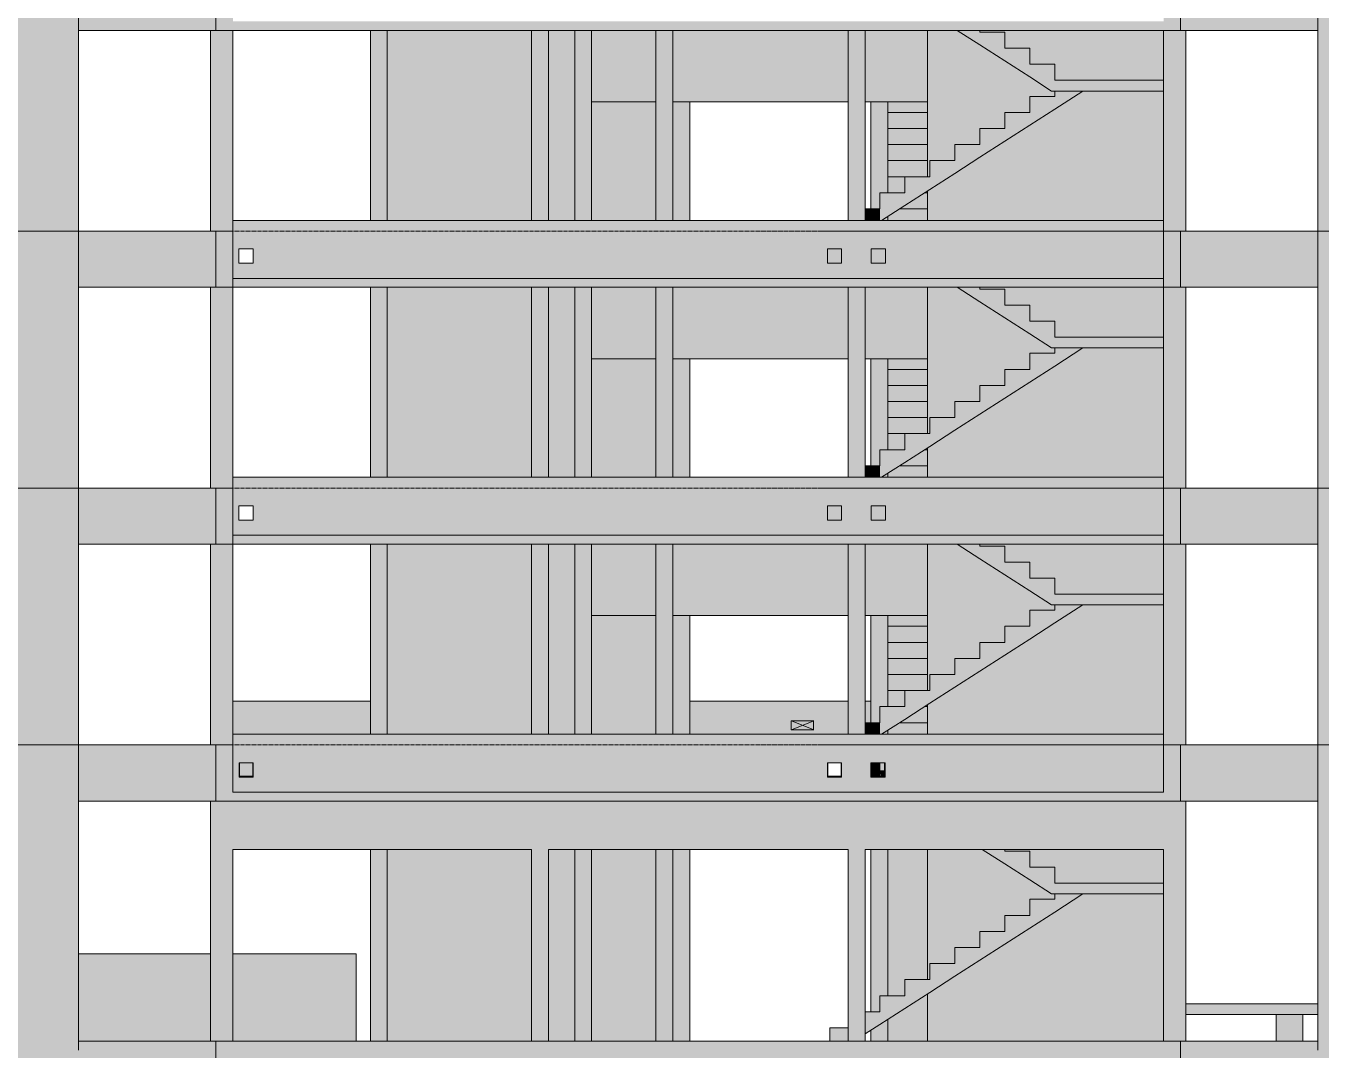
# Model space of a CAD drawing. Header units: centimetres. Extents: x -1897 to 22038, y -1268 to 84208.
# Drawn here: x 3772 to 5223, y 74913 to 76061 of the extents above; entities that cross this region are included whole.
import ezdxf

# ---------------------------------------------------------------- set-up
doc = ezdxf.new("R2010")
doc.units = ezdxf.units.CM
doc.linetypes.add('Centro', pattern=[3.175, 0.635, -0.47625, 1.5875, -0.47625])
for name, color, linetype, lineweight in [('A-FLOR', 7, 'Continuous', 18), ('A-FLOR-LEVL', 7, 'Continuous', 9), ('A-GENM', 7, 'Continuous', 18), ('S-BEAM', 7, 'Continuous', 18), ('S-COLS', 7, 'Continuous', 18), ('S-STRS', 7, 'Continuous', 9)]:
    doc.layers.add(name, color=color, linetype=linetype, lineweight=lineweight)

# ---------------------------------------------------------------- blocks, each defined once
blk = doc.blocks.new('PED_FURO_RETANGULAR_R04_2020 _INSTÂNCIA_ - FURO RET-3662893-CT103 - CORTE ESQ_ 6PV')
at = {"layer": 'A-GENM', "lineweight": 9}
for p, q in [((262.6, 75272), (237.6, 75282)), ((237.6, 75272), (262.6, 75282))]:
    blk.add_line(p, q, dxfattribs=at)

msp = doc.modelspace()

# ---------------------------------------------------------------- hatches: boundary and pattern name
at = {"layer": 'A-FLOR', "true_color": 0xc0c0c0}
for points in [[(4946.49, 76056), (5046.77, 76056), (5046.77, 76066), (4003.77, 76066), (4003.77, 76056), (4892.42, 76056)], [(4946.49, 75768), (5046.77, 75768), (5046.77, 75778), (4003.77, 75778), (4003.77, 75768), (4892.42, 75768)], [(4515.77, 75480), (5046.77, 75480), (5046.77, 75490.01), (4003.77, 75490.01), (4003.77, 75480), (4405.77, 75480)], [(4515.77, 75192), (5046.77, 75192), (5046.77, 75202), (4003.77, 75202), (4003.77, 75192), (4386.77, 75192)], [(4003.77, 74913), (5046.77, 74913), (5046.77, 74923), (4003.77, 74923)]]:
    msp.add_hatch(color=9, dxfattribs=at).paths.add_polyline_path(points, flags=0)
h = msp.add_hatch(color=9, dxfattribs=at)
h.paths.add_polyline_path([(5891.77, 74953), (5910.77, 74953), (5910.77, 74965), (5814.77, 74965), (5814.77, 74953), (5885.42, 74953)], flags=0)
h.paths.add_polyline_path([(5071.77, 74953), (5219.77, 74953), (5219.77, 74965), (5071.77, 74965)], flags=0)
h.paths.add_polyline_path([(5394.77, 74953), (5704.77, 74953), (5704.77, 74965), (5394.77, 74965)], flags=0)
at = {"layer": 'S-BEAM', "true_color": 0xc0c0c0}
for points in [[(3830.77, 76056), (3984.77, 76056), (3984.77, 76119), (3830.77, 76119), (3830.77, 76066)], [(4003.77, 76056), (4003.77, 76119), (3984.77, 76119), (3984.77, 76056)], [(5046.77, 76056), (5065.77, 76056), (5065.77, 76119), (5046.77, 76119), (5046.77, 76064.4)], [(5219.77, 76056), (5219.77, 76119), (5065.77, 76119), (5065.77, 76056), (5195.28, 76056)], [(3875.57, 75768), (3984.77, 75768), (3984.77, 75831), (3830.77, 75831), (3830.77, 75768)], [(4003.77, 75768), (4003.77, 75831), (3984.77, 75831), (3984.77, 75768)], [(5046.77, 75768), (5065.77, 75768), (5065.77, 75831), (5046.77, 75831), (5046.77, 75776.4)], [(5188.97, 75768), (5219.77, 75768), (5219.77, 75831), (5065.77, 75831), (5065.77, 75768), (5134.28, 75768)], [(3984.77, 75480), (3984.77, 75543.01), (3830.77, 75543.01), (3830.77, 75480)], [(3984.77, 75480), (4003.77, 75480), (4003.77, 75543.01), (3984.77, 75543.01), (3984.77, 75490.01)], [(5046.77, 75480), (5065.77, 75480), (5065.77, 75543.01), (5046.77, 75543.01), (5046.77, 75488.41)], [(5219.77, 75480), (5219.77, 75543.01), (5065.77, 75543.01), (5065.77, 75480), (5134.28, 75480)], [(4654.57, 75272.01), (4654.57, 75282.01), (4629.57, 75282.01), (4629.57, 75272.01)], [(3830.77, 75192), (3984.77, 75192), (3984.77, 75255), (3830.77, 75255), (3830.77, 75202)], [(4003.77, 75192), (4003.77, 75255), (3984.77, 75255), (3984.77, 75192), (3990.66, 75192)], [(5046.77, 75192), (5065.77, 75192), (5065.77, 75255), (5046.77, 75255), (5046.77, 75200.41)], [(5219.77, 75192), (5219.77, 75255), (5065.77, 75255), (5065.77, 75192), (5188.97, 75192)], [(3985.3, 74810), (4003.77, 74810), (4003.77, 74923), (3984.77, 74923), (3984.77, 74810)], [(5053.91, 74810), (5065.77, 74810), (5065.77, 74923), (5046.77, 74923), (5046.77, 74810)]]:
    msp.add_hatch(color=9, dxfattribs=at).paths.add_polyline_path(points, flags=0)
h = msp.add_hatch(color=9, dxfattribs=at)
h.paths.add_polyline_path([(4736.39, 75976), (4782.27, 75976), (4782.27, 76056), (4712.27, 76056), (4712.27, 75976)], flags=0)
h.paths.add_polyline_path([(4496.77, 75976), (4693.27, 75976), (4693.27, 76056), (4496.77, 76056), (4496.77, 76038.76)], flags=0)
h.paths.add_polyline_path([(4477.77, 75976), (4477.77, 76056), (4405.77, 76056), (4405.77, 75976), (4427.59, 75976)], flags=0)
h.paths.add_polyline_path([(4685.98, 76083), (4685.98, 76099), (4669.98, 76099), (4669.98, 76083)], flags=0)
h.paths.add_polyline_path([(4734.98, 76083), (4734.98, 76099), (4718.98, 76099), (4718.98, 76083)], flags=0)
h = msp.add_hatch(color=9, dxfattribs=at)
h.paths.add_polyline_path([(4386.77, 75778), (5046.77, 75778), (5046.77, 75843), (4003.77, 75843), (4003.77, 75778), (4383.14, 75778)], flags=0)
h.paths.add_polyline_path([(4010.48, 75795), (4010.48, 75811), (4026.48, 75811), (4026.48, 75795)], flags=0)
h.paths.add_polyline_path([(4734.98, 75795), (4718.98, 75795), (4718.98, 75811), (4734.98, 75811)], flags=0)
h.paths.add_polyline_path([(4669.98, 75795), (4669.98, 75811), (4685.98, 75811), (4685.98, 75795)], flags=0)
h = msp.add_hatch(color=9, dxfattribs=at)
h.paths.add_polyline_path([(4477.77, 75688), (4477.77, 75768), (4405.77, 75768), (4405.77, 75688), (4427.59, 75688)], flags=0)
h.paths.add_polyline_path([(4693.27, 75688), (4693.27, 75768), (4496.77, 75768), (4496.77, 75688), (4570.92, 75688)], flags=0)
h.paths.add_polyline_path([(4782.27, 75688), (4782.27, 75768), (4712.27, 75768), (4712.27, 75688), (4758.71, 75688)], flags=0)
h.paths.add_polyline_path([(4718.98, 75795), (4734.98, 75795), (4734.98, 75811), (4718.98, 75811), (4718.98, 75795.87)], flags=0)
h.paths.add_polyline_path([(4685.98, 75795), (4685.98, 75811), (4669.98, 75811), (4669.98, 75795)], flags=0)
h = msp.add_hatch(color=9, dxfattribs=at)
h.paths.add_polyline_path([(4004.88, 75490.01), (5046.77, 75490.01), (5046.77, 75555.01), (4003.77, 75555.01), (4003.77, 75490.01)], flags=0)
h.paths.add_polyline_path([(4734.98, 75507.01), (4718.98, 75507.01), (4718.98, 75523), (4734.98, 75523), (4734.98, 75508.26)], flags=0)
h.paths.add_polyline_path([(4685.98, 75507.01), (4669.98, 75507.01), (4669.98, 75523), (4685.98, 75523), (4685.98, 75508.26)], flags=0)
h.paths.add_polyline_path([(4010.48, 75507.01), (4010.48, 75523), (4026.48, 75523), (4026.48, 75507.01)], flags=0)
h = msp.add_hatch(color=9, dxfattribs=at)
h.paths.add_polyline_path([(4405.77, 75400.01), (4477.77, 75400.01), (4477.77, 75480), (4405.77, 75480)], flags=0)
h.paths.add_polyline_path([(4685.98, 75400.01), (4693.27, 75400.01), (4693.27, 75480), (4496.77, 75480), (4496.77, 75400.01), (4669.98, 75400.01)], flags=0)
h.paths.add_polyline_path([(4712.27, 75400.01), (4782.27, 75400.01), (4782.27, 75480), (4712.27, 75480)], flags=0)
h.paths.add_polyline_path([(4669.98, 75507.01), (4685.98, 75507.01), (4685.98, 75523), (4669.98, 75523), (4669.98, 75508.2)], flags=0)
h.paths.add_polyline_path([(4718.98, 75507.01), (4734.98, 75507.01), (4734.98, 75523), (4718.98, 75523), (4718.98, 75507.88)], flags=0)
h = msp.add_hatch(color=9, dxfattribs=at)
h.paths.add_polyline_path([(4010.98, 75220), (4025.98, 75220), (4025.98, 75235), (4010.98, 75235), (4010.98, 75233.04)], flags=0)
h.paths.add_polyline_path([(4010.57, 75267), (4157.77, 75267), (4157.77, 75304.01), (4003.77, 75304.01), (4003.77, 75267), (4007.56, 75267)], flags=0)
h = msp.add_hatch(color=9, dxfattribs=at)
h.paths.add_polyline_path([(4693.27, 75267), (4693.27, 75304.01), (4515.77, 75304.01), (4515.77, 75267), (4685.98, 75267)], flags=0)
h.paths.add_polyline_path([(4654.57, 75272.01), (4629.57, 75272.01), (4629.57, 75282.01), (4654.57, 75282.01), (4654.57, 75279.55)], flags=0)
h.paths.add_polyline_path([(4718.77, 75280.01), (4718.65, 75304.01), (4712.27, 75304.01), (4712.27, 75280.01), (4718.65, 75280.01)], flags=0)
h = msp.add_hatch(color=9, dxfattribs=at)
h.paths.add_polyline_path([(4005.35, 75202), (5046.77, 75202), (5046.77, 75267), (4003.77, 75267), (4003.77, 75202)], flags=0)
h.paths.add_polyline_path([(4010.57, 75219), (4010.57, 75235), (4026.57, 75235), (4026.57, 75219), (4010.89, 75219)], flags=0)
h.paths.add_polyline_path([(4669.98, 75219), (4669.98, 75235), (4685.98, 75235), (4685.98, 75219), (4670.76, 75219)], flags=0)
h.paths.add_polyline_path([(4734.65, 75219), (4718.65, 75219), (4718.65, 75235), (4734.65, 75235), (4734.65, 75220)], flags=0)
h = msp.add_hatch(color=9, dxfattribs=at)
h.paths.add_polyline_path([(4338.27, 75138), (4338.27, 75192), (4003.77, 75192), (4003.77, 75138), (4267.77, 75138)], flags=0)
h.paths.add_polyline_path([(4010.57, 75219), (4026.57, 75219), (4026.57, 75235), (4025.98, 75235), (4025.98, 75220), (4010.98, 75220), (4010.57, 75220)], flags=0)
h = msp.add_hatch(color=9, dxfattribs=at)
h.paths.add_polyline_path([(4570.92, 75138), (4693.27, 75138), (4693.27, 75192), (4357.27, 75192), (4357.27, 75138), (4515.77, 75138)], flags=0)
h.paths.add_polyline_path([(4670.76, 75219), (4685.98, 75219), (4685.48, 75220), (4670.48, 75220), (4669.98, 75219)], flags=0)
h = msp.add_hatch(color=9, dxfattribs=at)
h.paths.add_polyline_path([(5023.82, 75138), (5046.77, 75138), (5046.77, 75192), (4712.27, 75192), (4712.27, 75138), (4946.49, 75138)], flags=0)
h.paths.add_polyline_path([(4719.07, 75219), (4734.65, 75219), (4734.15, 75220), (4719.15, 75220), (4718.65, 75219)], flags=0)
h = msp.add_hatch(color=9, dxfattribs=at)
h.paths.add_polyline_path([(3631.99, 74923), (3670.77, 74923), (3670.77, 75021), (3518.27, 75021), (3518.27, 74923), (3600.14, 74923)], flags=0)
h.paths.add_polyline_path([(3126.47, 74923), (3235.77, 74923), (3235.77, 75021), (3122.77, 75021), (3122.77, 74923)], flags=0)
h.paths.add_polyline_path([(4018.77, 74923), (4141.77, 74923), (4141.77, 75021), (4003.77, 75021), (4003.77, 74923), (4007.56, 74923)], flags=0)
h.paths.add_polyline_path([(3830.77, 74923), (3978.77, 74923), (3978.77, 75021), (3830.77, 75021), (3830.77, 74941.95)], flags=0)
h = msp.add_hatch(color=9, dxfattribs=at)
h.paths.add_polyline_path([(3984.77, 74810), (3984.77, 74923), (3830.77, 74923), (3830.77, 74810), (3879.72, 74810)], flags=0)
h.paths.add_polyline_path([(4570.92, 74810), (5046.77, 74810), (5046.77, 74913), (4003.77, 74913), (4003.77, 74810), (4383.14, 74810)], flags=0)
h.paths.add_polyline_path([(5219.77, 74810), (5219.77, 74923), (5065.77, 74923), (5065.77, 74810), (5134.28, 74810)], flags=0)
h.paths.add_polyline_path([(4034.77, 74877), (4018.77, 74877), (4019.27, 74893), (4034.77, 74893), (4034.77, 74878)], flags=0)
h.paths.add_polyline_path([(4670.27, 74877), (4670.27, 74893), (4686.27, 74893), (4686.27, 74877)], flags=0)
h.paths.add_polyline_path([(4735.27, 74877), (4719.27, 74877), (4719.27, 74893), (4735.27, 74893), (4735.27, 74878)], flags=0)
at = {"layer": 'S-COLS', "true_color": 0xc0c0c0}
for points in [[(3830.77, 75831), (3830.77, 76119), (3710.77, 76119), (3710.77, 75831)], [(5329.77, 75831), (5329.77, 76119), (5219.77, 76119), (5219.77, 75831)], [(3978.77, 75831), (4003.77, 75831), (4003.77, 76056), (3978.77, 76056), (3978.77, 75843)], [(4176.77, 75843), (4176.77, 76056), (4157.77, 76056), (4157.77, 75843), (4158.73, 75843)], [(4338.27, 75843), (4357.27, 75843), (4357.27, 76056), (4338.27, 76056), (4338.27, 75885.8)], [(4404.8, 75843), (4405.77, 75843), (4405.77, 76056), (4386.77, 76056), (4386.77, 75843)], [(4477.77, 75843), (4496.77, 75843), (4496.77, 76056), (4477.77, 76056), (4477.77, 75885.8)], [(4693.27, 75843), (4712.27, 75843), (4712.27, 76056), (4693.27, 76056), (4693.27, 75885.8)], [(5046.77, 75831), (5071.77, 75831), (5071.77, 76056), (5046.77, 76056), (5046.77, 75843)], [(4737.77, 75964), (4782.27, 75964), (4782.27, 75976), (4737.77, 75976)], [(3710.77, 75543.01), (3830.77, 75543.01), (3830.77, 75831), (3710.77, 75831), (3710.77, 75697.03)], [(5219.77, 75543.01), (5329.77, 75543.01), (5329.77, 75831), (5219.77, 75831)], [(3984.77, 75543.01), (4003.77, 75543.01), (4003.77, 75768), (3978.77, 75768), (3978.77, 75543.01)], [(4175.75, 75555.01), (4176.77, 75555.01), (4176.77, 75768), (4157.77, 75768), (4157.77, 75555.01)], [(4338.27, 75555.01), (4357.27, 75555.01), (4357.27, 75768), (4338.27, 75768), (4338.27, 75606.97)], [(4404.75, 75555.01), (4405.77, 75555.01), (4405.77, 75768), (4386.77, 75768), (4386.77, 75555.01)], [(4477.77, 75555.01), (4496.77, 75555.01), (4496.77, 75768), (4477.77, 75768), (4477.77, 75688)], [(4693.27, 75555.01), (4712.27, 75555.01), (4712.27, 75768), (4693.27, 75768), (4693.27, 75602.64)], [(5046.77, 75543.01), (5071.77, 75543.01), (5071.77, 75768), (5046.77, 75768), (5046.77, 75555.01)], [(4737.77, 75676), (4782.27, 75676), (4782.27, 75688), (4737.77, 75688)], [(3819.78, 75255), (3830.77, 75255), (3830.77, 75543.01), (3710.77, 75543.01), (3710.77, 75255)], [(5329.77, 75255), (5329.77, 75543.01), (5219.77, 75543.01), (5219.77, 75255)], [(3978.77, 75255), (4003.77, 75255), (4003.77, 75480), (3978.77, 75480), (3978.77, 75267)], [(4157.77, 75267), (4176.77, 75267), (4176.77, 75480), (4157.77, 75480), (4157.77, 75278.67)], [(4338.27, 75267), (4357.27, 75267), (4357.27, 75480), (4338.27, 75480), (4338.27, 75318.97)], [(4404.8, 75267), (4405.77, 75267), (4405.77, 75480), (4386.77, 75480), (4386.77, 75267)], [(4495.8, 75267), (4496.77, 75267), (4496.77, 75480), (4477.77, 75480), (4477.77, 75267)], [(4711.25, 75267), (4712.27, 75267), (4712.27, 75480), (4693.27, 75480), (4693.27, 75267)], [(5065.77, 75255), (5071.77, 75255), (5071.77, 75480), (5046.77, 75480), (5046.77, 75255)], [(4737.77, 75388.01), (4782.27, 75388.01), (4782.27, 75400.01), (4737.77, 75400.01)], [(3811.77, 74913), (3830.77, 74913), (3830.77, 75255), (3710.77, 75255), (3710.77, 74913)], [(5329.77, 74913), (5329.77, 75255), (5219.77, 75255), (5219.77, 74913), (5322.07, 74913)], [(3984.77, 74923), (4003.77, 74923), (4003.77, 75192), (3978.77, 75192), (3978.77, 74923), (3979.88, 74923)], [(4338.27, 74923), (4357.27, 74923), (4357.27, 75192), (4338.27, 75192), (4338.27, 74941.95)], [(4711.42, 74923), (4712.27, 74923), (4712.27, 75192), (4693.27, 75192), (4693.27, 74923)], [(5071.77, 74923), (5071.77, 75192), (5046.77, 75192), (5046.77, 74923), (5070.65, 74923)], [(4157.77, 74923), (4176.77, 74923), (4176.77, 75138), (4157.77, 75138), (4157.77, 74941.95)], [(4404.97, 74923), (4405.77, 74923), (4405.77, 75138), (4386.77, 75138), (4386.77, 74923)], [(4496.52, 74923), (4496.77, 74923), (4496.77, 75138), (4477.77, 75138), (4477.77, 74923)], [(5202.77, 74923), (5202.77, 74953), (5172.77, 74953), (5172.77, 74923), (5185.46, 74923)], [(3830.77, 74553), (3830.77, 74913), (3710.77, 74913), (3710.77, 74553), (3819.78, 74553)], [(5219.77, 74553), (5329.77, 74553), (5329.77, 74913), (5219.77, 74913), (5219.77, 74564.4)]]:
    msp.add_hatch(color=9, dxfattribs=at).paths.add_polyline_path(points, flags=0)
h = msp.add_hatch(color=9, dxfattribs=at)
h.paths.add_polyline_path([(4176.77, 75843), (4338.27, 75843), (4338.27, 76056), (4176.77, 76056), (4176.77, 75885.8)], flags=0)
h.paths.add_polyline_path([(4357.27, 75843), (4386.77, 75843), (4386.77, 76056), (4357.27, 76056), (4357.27, 75885.8)], flags=0)
h = msp.add_hatch(color=9, dxfattribs=at)
h.paths.add_polyline_path([(4782.27, 75843), (5046.77, 75843), (5046.77, 75988), (4956.29, 75988), (4782.27, 75876.13), (4782.27, 75859.73)], flags=0)
h.paths.add_polyline_path([(4782.27, 75892), (4784.77, 75892), (4784.77, 75910), (4812.77, 75910), (4812.77, 75928), (4840.77, 75928), (4840.77, 75946), (4868.77, 75946), (4868.77, 75964), (4896.77, 75964), (4896.77, 75982), (4924.77, 75982), (4924.77, 75988), (4921.24, 75988), (4815.46, 76056), (4782.27, 76056), (4782.27, 75895.73)], flags=0)
h.paths.add_polyline_path([(5023.11, 76000), (5046.77, 76000), (5046.77, 76056), (4840.77, 76056), (4840.77, 76054), (4868.77, 76054), (4868.77, 76036), (4896.77, 76036), (4896.77, 76018), (4924.77, 76018), (4924.77, 76000), (5019.31, 76000)], flags=0)
h = msp.add_hatch(color=9, dxfattribs=at)
h.paths.add_polyline_path([(4477.77, 75843), (4477.77, 75976), (4405.77, 75976), (4405.77, 75843)], flags=0)
h.paths.add_polyline_path([(4515.77, 75843), (4515.77, 75976), (4496.77, 75976), (4496.77, 75843)], flags=0)
h = msp.add_hatch(color=9, dxfattribs=at)
h.paths.add_polyline_path([(4730.74, 75843), (4737.76, 75843), (4737.76, 75847.52), (4734.98, 75845.73)], flags=0)
h.paths.add_polyline_path([(4728.77, 75856), (4728.77, 75874), (4737.76, 75874), (4737.76, 75976), (4718.77, 75976), (4718.98, 75856)], flags=0)
h = msp.add_hatch(color=9, dxfattribs=at)
h.paths.add_polyline_path([(4176.77, 75555.01), (4338.27, 75555.01), (4338.27, 75768), (4176.77, 75768), (4176.77, 75697.03)], flags=0)
h.paths.add_polyline_path([(4383.14, 75555.01), (4386.77, 75555.01), (4386.77, 75768), (4357.27, 75768), (4357.27, 75555.01)], flags=0)
h = msp.add_hatch(color=9, dxfattribs=at)
h.paths.add_polyline_path([(4782.27, 75555.01), (5046.77, 75555.01), (5046.77, 75700), (4956.29, 75700), (4782.27, 75588.13), (4782.27, 75571.74)], flags=0)
h.paths.add_polyline_path([(4784.77, 75604), (4784.77, 75622), (4812.77, 75622), (4812.77, 75640), (4840.77, 75640), (4840.77, 75658), (4868.77, 75658), (4868.77, 75676), (4896.77, 75676), (4896.77, 75694), (4924.77, 75694), (4924.77, 75700), (4921.24, 75700), (4815.47, 75768), (4782.27, 75768), (4782.27, 75604)], flags=0)
h.paths.add_polyline_path([(4924.77, 75712), (5046.77, 75712), (5046.77, 75768), (4840.77, 75768), (4840.77, 75766), (4868.77, 75766), (4868.77, 75748), (4896.77, 75748), (4896.77, 75730), (4924.77, 75730), (4924.77, 75715.74)], flags=0)
h = msp.add_hatch(color=9, dxfattribs=at)
h.paths.add_polyline_path([(4405.77, 75555.01), (4477.77, 75555.01), (4477.77, 75688), (4405.77, 75688), (4405.77, 75665.64)], flags=0)
h.paths.add_polyline_path([(4496.77, 75555.01), (4515.77, 75555.01), (4515.77, 75688), (4496.77, 75688)], flags=0)
h = msp.add_hatch(color=9, dxfattribs=at)
h.paths.add_polyline_path([(4737.76, 75555.01), (4737.76, 75559.52), (4730.74, 75555.01), (4736.75, 75555.01)], flags=0)
h.paths.add_polyline_path([(4718.77, 75568), (4728.77, 75568), (4728.77, 75586), (4737.76, 75586), (4737.76, 75688), (4718.77, 75688), (4718.77, 75602.64)], flags=0)
h = msp.add_hatch(color=9, dxfattribs=at)
h.paths.add_polyline_path([(4176.77, 75267), (4338.27, 75267), (4338.27, 75480), (4176.77, 75480), (4176.77, 75319.49)], flags=0)
h.paths.add_polyline_path([(4383.14, 75267), (4386.77, 75267), (4386.77, 75480), (4357.27, 75480), (4357.27, 75267)], flags=0)
h = msp.add_hatch(color=9, dxfattribs=at)
h.paths.add_polyline_path([(4782.27, 75267), (5046.77, 75267), (5046.77, 75412), (4956.29, 75412), (4782.27, 75300.13), (4782.27, 75283.74)], flags=0)
h.paths.add_polyline_path([(4782.27, 75316), (4784.77, 75316), (4784.77, 75334), (4812.77, 75334), (4812.77, 75352), (4840.77, 75352), (4840.77, 75370.01), (4868.77, 75370.01), (4868.77, 75388.01), (4896.77, 75388.01), (4896.77, 75406), (4924.77, 75406), (4924.77, 75412), (4921.24, 75412), (4815.46, 75480), (4782.27, 75480), (4782.27, 75319.49)], flags=0)
h.paths.add_polyline_path([(5019.31, 75424), (5046.77, 75424), (5046.77, 75480), (4840.77, 75480), (4840.77, 75478), (4868.77, 75478), (4868.77, 75460.01), (4896.77, 75460.01), (4896.77, 75442), (4924.77, 75442), (4924.77, 75424), (4974.3, 75424)], flags=0)
h = msp.add_hatch(color=9, dxfattribs=at)
h.paths.add_polyline_path([(4477.77, 75267), (4477.77, 75400.01), (4405.77, 75400.01), (4405.77, 75267)], flags=0)
h.paths.add_polyline_path([(4496.77, 75267), (4515.77, 75267), (4515.77, 75400.01), (4496.77, 75400.01), (4496.77, 75319.49)], flags=0)
h = msp.add_hatch(color=9, dxfattribs=at)
h.paths.add_polyline_path([(4736.75, 75267), (4737.76, 75267), (4737.76, 75271.52), (4730.74, 75267), (4734.65, 75267)], flags=0)
h.paths.add_polyline_path([(4728.77, 75280.01), (4728.77, 75298.01), (4737.76, 75298.01), (4737.77, 75400.01), (4718.77, 75400.01), (4718.78, 75280.01)], flags=0)
h = msp.add_hatch(color=9, dxfattribs=at)
h.paths.add_polyline_path([(4718.77, 74923), (4737.77, 74923), (4737.77, 74947.52), (4718.77, 74935.31), (4718.77, 74923.73)], flags=0)
h.paths.add_polyline_path([(4728.77, 74956), (4728.77, 74974), (4737.77, 74974), (4737.77, 75138), (4718.77, 75138), (4718.77, 74956)], flags=0)
h.paths.add_polyline_path([(4734.15, 75226), (4734.15, 75235), (4728.77, 75235), (4728.77, 75226)], flags=0)
h = msp.add_hatch(color=9, dxfattribs=at)
h.paths.add_polyline_path([(4176.77, 74923), (4338.27, 74923), (4338.27, 75138), (4176.77, 75138), (4176.77, 74941.95)], flags=0)
h.paths.add_polyline_path([(4357.27, 74923), (4386.77, 74923), (4386.77, 75138), (4357.27, 75138), (4357.27, 74941.95)], flags=0)
h = msp.add_hatch(color=9, dxfattribs=at)
h.paths.add_polyline_path([(4405.77, 74923), (4477.77, 74923), (4477.77, 75138), (4405.77, 75138), (4405.77, 74941.95)], flags=0)
h.paths.add_polyline_path([(4515.77, 74923), (4515.77, 75138), (4496.77, 75138), (4496.77, 74923), (4504.91, 74923)], flags=0)
h = msp.add_hatch(color=9, dxfattribs=at)
h.paths.add_polyline_path([(4737.77, 74923), (4782.27, 74923), (4782.27, 74976.13), (4737.77, 74947.52), (4737.77, 74941.73)], flags=0)
h.paths.add_polyline_path([(4737.77, 74974), (4756.77, 74974), (4756.77, 74992), (4782.27, 74992), (4782.27, 75138), (4737.77, 75138), (4737.77, 74977.74)], flags=0)
h = msp.add_hatch(color=9, dxfattribs=at)
h.paths.add_polyline_path([(4946.49, 74923), (5046.77, 74923), (5046.77, 75088), (4956.29, 75088), (4782.27, 74976.13), (4782.27, 74923)], flags=0)
h.paths.add_polyline_path([(4782.27, 74992), (4784.77, 74992), (4784.77, 75010), (4812.77, 75010), (4812.77, 75028), (4840.77, 75028), (4840.77, 75046), (4868.77, 75046), (4868.77, 75064), (4896.77, 75064), (4896.92, 75082), (4924.77, 75082), (4924.77, 75088), (4921.24, 75088), (4843.46, 75138), (4782.27, 75138), (4782.27, 74995.74)], flags=0)
h.paths.add_polyline_path([(4924.77, 75100), (5046.77, 75100), (5046.77, 75138), (4868.77, 75138), (4868.77, 75136), (4896.77, 75136), (4896.77, 75118), (4924.77, 75118), (4924.77, 75103.74)], flags=0)
at = {"layer": 'S-STRS', "true_color": 0xc0c0c0}
for points in [[(4840.77, 76039.73), (4840.77, 76056), (4815.46, 76056), (4818.58, 76054)], [(4868.77, 76021.73), (4868.77, 76054), (4840.77, 76054), (4840.77, 76039.73)], [(4896.77, 76003.73), (4896.77, 76036), (4868.77, 76036), (4868.77, 76021.73), (4874.58, 76018)], [(4921.24, 75988), (4924.77, 75988), (4924.77, 76018), (4896.77, 76018), (4896.77, 76003.73), (4902.58, 76000)], [(5046.77, 75988), (5046.77, 76000), (4924.77, 76000), (4924.77, 75988), (5018.8, 75988)], [(4896.77, 75949.73), (4924.77, 75967.73), (4924.77, 75982), (4896.77, 75982), (4896.77, 75964)], [(4924.77, 75967.73), (4956.29, 75988), (4924.77, 75988), (4924.77, 75980.18)], [(4782.27, 75946), (4782.27, 75964), (4737.77, 75964), (4737.77, 75946), (4758.71, 75946)], [(4868.77, 75931.73), (4896.77, 75949.73), (4896.77, 75964), (4868.77, 75964), (4868.77, 75946)], [(4758.71, 75928), (4782.27, 75928), (4782.27, 75946), (4737.77, 75946), (4737.77, 75928)], [(4840.77, 75913.73), (4868.77, 75931.73), (4868.77, 75946), (4840.77, 75946), (4840.77, 75928)], [(4758.71, 75910), (4782.27, 75910), (4782.27, 75928), (4737.77, 75928), (4737.77, 75910)], [(4812.77, 75895.73), (4840.77, 75913.73), (4840.77, 75928), (4812.77, 75928), (4812.77, 75910)], [(4737.77, 75892), (4782.27, 75892), (4782.27, 75910), (4737.77, 75910)], [(4784.77, 75877.73), (4812.77, 75895.73), (4812.77, 75910), (4784.77, 75910), (4784.77, 75885.8)], [(4756.77, 75859.73), (4784.77, 75877.73), (4784.77, 75892), (4756.77, 75892), (4756.77, 75874)], [(4730.74, 75843), (4756.77, 75859.73), (4756.77, 75874), (4728.77, 75874), (4728.77, 75843)], [(4782.27, 75856), (4782.27, 75874), (4778.96, 75874), (4750.96, 75856), (4758.71, 75856)], [(4726.28, 75843), (4728.77, 75843), (4728.77, 75856), (4712.27, 75856), (4712.27, 75843), (4718.98, 75843)], [(4737.77, 75843), (4782.27, 75843), (4782.27, 75856), (4750.96, 75856), (4737.76, 75847.52), (4737.76, 75843)], [(4840.77, 75751.74), (4840.77, 75768), (4815.47, 75768), (4818.57, 75766)], [(4868.77, 75733.74), (4868.77, 75766), (4840.77, 75766), (4840.77, 75751.74)], [(4896.77, 75715.74), (4896.77, 75748), (4868.77, 75748), (4868.77, 75733.74), (4874, 75730.37)], [(4921.24, 75700), (4924.77, 75700), (4924.77, 75730), (4896.77, 75730), (4896.77, 75715.74), (4902.57, 75712)], [(5046.77, 75700), (5046.77, 75712), (4924.77, 75712), (4924.77, 75700), (5018.8, 75700)], [(4924.77, 75679.74), (4956.29, 75700), (4924.77, 75700), (4924.77, 75694)], [(4896.77, 75661.74), (4924.77, 75679.74), (4924.77, 75694), (4896.77, 75694), (4896.77, 75676)], [(4782.27, 75658), (4782.27, 75676), (4737.77, 75676), (4737.77, 75658), (4758.71, 75658)], [(4868.77, 75643.74), (4896.77, 75661.74), (4896.77, 75676), (4868.77, 75676), (4868.77, 75658)], [(4758.71, 75640), (4782.27, 75640), (4782.27, 75658), (4737.77, 75658), (4737.77, 75640)], [(4840.77, 75625.74), (4868.77, 75643.74), (4868.77, 75658), (4840.77, 75658), (4840.77, 75640)], [(4758.71, 75622), (4782.27, 75622), (4782.27, 75640), (4737.77, 75640), (4737.77, 75622)], [(4812.77, 75607.74), (4840.77, 75625.74), (4840.77, 75640), (4812.77, 75640), (4812.77, 75622)], [(4737.77, 75604), (4782.27, 75604), (4782.27, 75622), (4737.77, 75622)], [(4784.77, 75589.74), (4812.77, 75607.74), (4812.77, 75622), (4784.77, 75622), (4784.77, 75602.64)], [(4756.77, 75571.74), (4784.77, 75589.74), (4784.77, 75604), (4756.77, 75604), (4756.77, 75586)], [(4728.77, 75555.01), (4730.74, 75555.01), (4756.77, 75571.74), (4756.77, 75586), (4728.77, 75586), (4728.77, 75568)], [(4758.71, 75568), (4782.27, 75568), (4782.27, 75586), (4778.96, 75586), (4750.96, 75568), (4756.77, 75568)], [(4726.28, 75555.01), (4728.77, 75555.01), (4728.77, 75568), (4712.27, 75568), (4712.27, 75555.01), (4718.98, 75555.01)], [(4756.77, 75555.01), (4782.27, 75555.01), (4782.27, 75568), (4750.96, 75568), (4737.76, 75559.52), (4737.77, 75555.01), (4751.09, 75555.01)], [(4840.77, 75463.74), (4840.77, 75480), (4815.46, 75480), (4818.58, 75478)], [(4868.77, 75445.74), (4868.77, 75478), (4840.77, 75478), (4840.77, 75463.74), (4846.58, 75460.01)], [(4896.77, 75427.74), (4896.77, 75460.01), (4868.77, 75460.01), (4868.77, 75445.74)], [(4924.77, 75412), (4924.77, 75442), (4896.77, 75442), (4896.77, 75427.74), (4921.24, 75412)], [(5018.8, 75412), (5046.77, 75412), (5046.77, 75424), (4924.77, 75424), (4924.77, 75412), (5013.43, 75412)], [(4924.77, 75391.74), (4956.29, 75412), (4924.77, 75412), (4924.77, 75406)], [(4896.77, 75373.74), (4924.77, 75391.74), (4924.77, 75406), (4896.77, 75406), (4896.77, 75382.6)], [(4782.27, 75370.01), (4782.27, 75388.01), (4737.77, 75388), (4737.77, 75370.01), (4758.71, 75370.01)], [(4868.77, 75355.74), (4896.77, 75373.74), (4896.77, 75388.01), (4868.77, 75388.01), (4868.77, 75370.01)], [(4758.71, 75352), (4782.27, 75352), (4782.27, 75370.01), (4737.77, 75370.01), (4737.77, 75352)], [(4840.77, 75337.74), (4868.77, 75355.74), (4868.77, 75370.01), (4840.77, 75370.01), (4840.77, 75352)], [(4737.77, 75334), (4782.27, 75334), (4782.27, 75352), (4737.77, 75352)], [(4812.77, 75319.74), (4840.77, 75337.74), (4840.77, 75352), (4812.77, 75352), (4812.77, 75334)], [(4781.41, 75316), (4782.27, 75316), (4782.27, 75334), (4737.77, 75334), (4737.77, 75316), (4758.71, 75316)], [(4784.77, 75301.74), (4812.77, 75319.74), (4812.77, 75334), (4784.77, 75334), (4784.77, 75316)], [(4756.77, 75283.74), (4784.77, 75301.74), (4784.77, 75316), (4756.77, 75316), (4756.77, 75298.01)], [(4728.77, 75267), (4730.74, 75267), (4756.77, 75283.74), (4756.77, 75298.01), (4728.77, 75298.01), (4728.77, 75271.32)], [(4782.27, 75280.01), (4782.27, 75298.01), (4778.96, 75298.01), (4750.96, 75280.01), (4758.71, 75280.01)], [(4726.28, 75267), (4728.77, 75267), (4728.77, 75280.01), (4712.27, 75280.01), (4712.27, 75267), (4718.77, 75267)], [(4746.35, 75267), (4782.27, 75267), (4782.27, 75280.01), (4750.96, 75280.01), (4737.76, 75271.52), (4737.77, 75267)], [(4728.77, 75220), (4728.77, 75235), (4719.15, 75235), (4719.15, 75220)], [(4734.15, 75220), (4734.15, 75226), (4728.77, 75226), (4729.32, 75220)], [(4868.77, 75121.74), (4868.77, 75138), (4843.46, 75138), (4854.8, 75130.72)], [(4896.77, 75103.74), (4896.77, 75136), (4868.77, 75136), (4868.77, 75121.74), (4874.58, 75118)], [(4924.77, 75088), (4924.77, 75118), (4896.77, 75118), (4896.77, 75103.74), (4921.24, 75088)], [(5046.77, 75088), (5046.77, 75100), (4924.77, 75100), (4924.77, 75088)], [(4896.77, 75049.74), (4924.77, 75067.74), (4924.77, 75082), (4896.77, 75082), (4896.77, 75064)], [(4924.77, 75067.74), (4956.29, 75088), (4924.77, 75088), (4924.77, 75082)], [(4868.77, 75031.74), (4896.77, 75049.74), (4896.77, 75064), (4868.77, 75064), (4868.77, 75046)], [(4840.77, 75013.74), (4868.77, 75031.74), (4868.77, 75046), (4840.77, 75046), (4840.77, 75028)], [(4812.77, 74995.74), (4840.77, 75013.74), (4840.77, 75028), (4812.77, 75028), (4812.77, 75010)], [(4784.77, 74977.74), (4812.77, 74995.74), (4812.77, 75010), (4784.77, 75010), (4784.77, 74992)], [(4756.77, 74959.74), (4784.77, 74977.74), (4784.77, 74992), (4756.77, 74992), (4756.77, 74974)], [(4728.77, 74941.73), (4756.77, 74959.74), (4756.77, 74974), (4728.77, 74974), (4728.77, 74941.95)], [(4712.27, 74931.13), (4728.77, 74941.95), (4728.77, 74956), (4712.27, 74956), (4712.27, 74938)], [(4693.27, 74923), (4693.27, 74938), (4672.77, 74938), (4672.77, 74923), (4686.27, 74923)]]:
    msp.add_hatch(color=9, dxfattribs=at).paths.add_polyline_path(points, flags=0)
h = msp.add_hatch(color=9, dxfattribs=at)
h.paths.add_polyline_path([(4778.96, 75874), (4782.27, 75874), (4782.27, 75876.13)], flags=0)
h.paths.add_polyline_path([(4737.77, 75874), (4756.77, 75874), (4756.77, 75892), (4737.76, 75892), (4737.76, 75874)], flags=0)
h = msp.add_hatch(color=9, dxfattribs=at)
h.paths.add_polyline_path([(4782.27, 75586), (4782.27, 75588.13), (4778.96, 75586)], flags=0)
h.paths.add_polyline_path([(4737.77, 75586), (4756.77, 75586), (4756.77, 75604), (4737.76, 75604), (4737.76, 75586)], flags=0)
h = msp.add_hatch(color=9, dxfattribs=at)
h.paths.add_polyline_path([(4782.27, 75298.01), (4782.27, 75300.13), (4778.96, 75298.01)], flags=0)
h.paths.add_polyline_path([(4737.76, 75298.01), (4756.77, 75298.01), (4756.77, 75316), (4737.76, 75316), (4737.76, 75304.01)], flags=0)

# ---------------------------------------------------------------- linework, layer by layer
at = {"layer": 'A-FLOR', "lineweight": 9}
for p, q in [((5046.77, 76056), (4003.77, 76056)), ((4003.77, 75778), (5046.77, 75778)), ((5046.77, 75768), (4003.77, 75768)), ((4003.77, 75490.01), (5046.77, 75490.01)), ((5046.77, 75480), (4003.77, 75480)), ((4003.77, 75202), (5046.77, 75202)), ((5046.77, 75192), (4003.77, 75192)), ((5071.77, 74965), (5219.77, 74965)), ((5219.77, 74953), (5071.77, 74953)), ((4003.77, 74923), (5046.77, 74923))]:
    msp.add_line(p, q, dxfattribs=at)
at = {"layer": 'A-FLOR-LEVL', "linetype": 'Centro'}
for p, q in [((2868.02, 75831), (6666.61, 75831)), ((2868.02, 75543.01), (6666.61, 75543.01)), ((2868.02, 75255), (6666.61, 75255))]:
    msp.add_line(p, q, dxfattribs=at)
at = {"layer": 'S-BEAM', "lineweight": 9}
for p, q in [((3984.77, 76119), (3984.77, 76056)), ((5065.77, 76056), (5065.77, 76119)), ((3830.77, 76056), (3984.77, 76056)), ((3984.77, 76056), (4003.77, 76056)), ((5046.77, 76056), (5065.77, 76056)), ((5065.77, 76056), (5219.77, 76056)), ((4405.77, 75976), (4477.77, 75976)), ((4496.77, 75976), (4693.27, 75976)), ((4712.27, 75976), (4782.27, 75976)), ((3830.77, 75831), (3984.77, 75831)), ((4003.77, 75831), (3984.77, 75831)), ((3984.77, 75831), (3984.77, 75768)), ((4003.77, 75831), (4003.77, 75843)), ((4003.77, 75843), (5046.77, 75843)), ((4003.77, 75778), (4003.77, 75831)), ((5046.77, 75843), (5046.77, 75831)), ((5065.77, 75831), (5046.77, 75831)), ((5046.77, 75831), (5046.77, 75778)), ((5065.77, 75768), (5065.77, 75831)), ((5065.77, 75831), (5219.77, 75831)), ((4010.48, 75811), (4026.48, 75811)), ((4010.48, 75795), (4010.48, 75811)), ((4026.48, 75811), (4026.48, 75795)), ((4669.98, 75811), (4685.98, 75811)), ((4669.98, 75795), (4669.98, 75811)), ((4685.98, 75811), (4685.98, 75795)), ((4718.98, 75811), (4734.98, 75811)), ((4718.98, 75795), (4718.98, 75811)), ((4734.98, 75811), (4734.98, 75795)), ((4026.48, 75795), (4010.48, 75795)), ((4685.98, 75795), (4669.98, 75795)), ((4734.98, 75795), (4718.98, 75795)), ((4003.77, 75768), (4003.77, 75778)), ((5046.77, 75778), (5046.77, 75768)), ((3830.77, 75768), (3984.77, 75768)), ((3984.77, 75768), (4003.77, 75768)), ((5046.77, 75768), (5065.77, 75768)), ((5065.77, 75768), (5219.77, 75768)), ((4405.77, 75688), (4477.77, 75688)), ((4496.77, 75688), (4693.27, 75688)), ((4712.27, 75688), (4782.27, 75688)), ((4003.77, 75543.01), (4003.77, 75555.01)), ((4003.77, 75555.01), (5046.77, 75555.01)), ((5046.77, 75555.01), (5046.77, 75543.01)), ((3830.77, 75543.01), (3984.77, 75543.01)), ((4003.77, 75543.01), (3984.77, 75543.01)), ((3984.77, 75543.01), (3984.77, 75480)), ((4003.77, 75490.01), (4003.77, 75543.01)), ((5065.77, 75543.01), (5046.77, 75543.01)), ((5046.77, 75543.01), (5046.77, 75490.01)), ((5065.77, 75480), (5065.77, 75543.01)), ((5065.77, 75543.01), (5219.77, 75543.01)), ((4010.48, 75523), (4026.48, 75523)), ((4010.48, 75507.01), (4010.48, 75523)), ((4026.48, 75523), (4026.48, 75507.01)), ((4669.98, 75523), (4685.98, 75523)), ((4669.98, 75507.01), (4669.98, 75523)), ((4685.98, 75523), (4685.98, 75507.01)), ((4718.98, 75523), (4734.98, 75523)), ((4718.98, 75507.01), (4718.98, 75523)), ((4734.98, 75523), (4734.98, 75507.01)), ((4026.48, 75507.01), (4010.48, 75507.01)), ((4685.98, 75507.01), (4669.98, 75507.01)), ((4734.98, 75507.01), (4718.98, 75507.01)), ((4003.77, 75480), (4003.77, 75490.01)), ((5046.77, 75490.01), (5046.77, 75480)), ((3830.77, 75480), (3984.77, 75480)), ((3984.77, 75480), (4003.77, 75480)), ((5046.77, 75480), (5065.77, 75480)), ((5065.77, 75480), (5219.77, 75480)), ((4405.77, 75400.01), (4477.77, 75400.01)), ((4496.77, 75400.01), (4693.27, 75400.01)), ((4712.27, 75400.01), (4782.27, 75400.01)), ((4003.77, 75304.01), (4157.77, 75304.01)), ((4515.77, 75304.01), (4693.27, 75304.01)), ((4712.27, 75304.01), (4718.77, 75304.01)), ((4629.57, 75282.01), (4654.57, 75282.01)), ((4629.57, 75272.01), (4629.57, 75282.01)), ((4654.57, 75282.01), (4654.57, 75272.01)), ((4003.77, 75255), (4003.77, 75267)), ((4003.77, 75267), (5046.77, 75267)), ((4654.57, 75272.01), (4629.57, 75272.01)), ((5046.77, 75267), (5046.77, 75255)), ((3830.77, 75255), (3984.77, 75255)), ((4003.77, 75255), (3984.77, 75255)), ((3984.77, 75255), (3984.77, 75192)), ((4003.77, 75202), (4003.77, 75255)), ((5065.77, 75255), (5046.77, 75255)), ((5046.77, 75255), (5046.77, 75202)), ((5065.77, 75192), (5065.77, 75255)), ((5065.77, 75255), (5219.77, 75255)), ((4010.57, 75235), (4026.57, 75235)), ((4010.57, 75219), (4010.57, 75235)), ((4010.98, 75220), (4010.98, 75235)), ((4025.98, 75235), (4025.98, 75220)), ((4026.57, 75235), (4026.57, 75219)), ((4669.98, 75235), (4685.98, 75235)), ((4669.98, 75219), (4669.98, 75235)), ((4670.48, 75220), (4670.48, 75235)), ((4685.48, 75235), (4685.48, 75220)), ((4685.98, 75235), (4685.98, 75219)), ((4718.65, 75235), (4734.65, 75235)), ((4718.65, 75219), (4718.65, 75235)), ((4719.15, 75220), (4719.15, 75235)), ((4734.15, 75235), (4734.15, 75220)), ((4734.65, 75235), (4734.65, 75219)), ((4026.57, 75219), (4010.57, 75219)), ((4025.98, 75220), (4010.98, 75220)), ((4685.98, 75219), (4669.98, 75219)), ((4685.48, 75220), (4670.48, 75220)), ((4734.65, 75219), (4718.65, 75219)), ((4734.15, 75220), (4719.15, 75220)), ((3830.77, 75192), (3984.77, 75192)), ((3984.77, 75192), (4003.77, 75192)), ((5046.77, 75192), (5065.77, 75192)), ((5065.77, 75192), (5219.77, 75192)), ((4003.77, 75138), (4338.27, 75138)), ((4357.27, 75138), (4693.27, 75138)), ((4712.27, 75138), (5046.77, 75138)), ((3830.77, 75021), (3978.77, 75021)), ((4003.77, 75021), (4141.77, 75021)), ((4141.77, 74923), (4141.77, 75021)), ((3830.77, 74923), (3984.77, 74923)), ((4003.77, 74923), (3984.77, 74923)), ((3984.77, 74923), (3984.77, 74810)), ((5065.77, 74923), (5046.77, 74923)), ((5065.77, 74923), (5219.77, 74923)), ((5065.77, 74810), (5065.77, 74923))]:
    msp.add_line(p, q, dxfattribs=at)
at = {"layer": 'S-COLS', "lineweight": 9}
for p, q in [((3830.77, 75831), (3830.77, 76119)), ((5219.77, 76119), (5219.77, 75831)), ((3978.77, 76056), (3978.77, 75831)), ((4003.77, 75843), (4003.77, 76056)), ((4157.77, 76056), (4157.77, 75843)), ((4176.77, 76056), (4176.77, 75843)), ((4338.27, 76056), (4338.27, 75843)), ((4357.27, 75843), (4357.27, 76056)), ((4386.77, 76056), (4386.77, 75843)), ((4405.77, 76056), (4405.77, 75843)), ((4477.77, 76056), (4477.77, 75843)), ((4496.77, 75843), (4496.77, 76056)), ((4693.27, 76056), (4693.27, 75843)), ((4712.27, 75843), (4712.27, 76056)), ((4782.27, 75892), (4782.27, 76056)), ((5046.77, 76056), (5046.77, 75843)), ((5071.77, 75831), (5071.77, 76056)), ((4515.77, 75976), (4515.77, 75843)), ((4718.77, 75976), (4718.77, 75856)), ((4737.77, 75976), (4737.77, 75892)), ((4782.27, 75843), (4782.27, 75876.13)), ((3830.77, 75831), (3710.77, 75831)), ((3830.77, 75831), (3710.77, 75831)), ((3830.77, 75543.01), (3830.77, 75831)), ((5219.77, 75831), (5219.77, 75543.01)), ((5329.77, 75831), (5219.77, 75831)), ((5329.77, 75831), (5219.77, 75831)), ((3978.77, 75768), (3978.77, 75543.01)), ((4003.77, 75555.01), (4003.77, 75768)), ((4157.77, 75768), (4157.77, 75555.01)), ((4176.77, 75768), (4176.77, 75555.01)), ((4338.27, 75768), (4338.27, 75555.01)), ((4357.27, 75555.01), (4357.27, 75768)), ((4386.77, 75768), (4386.77, 75555.01)), ((4405.77, 75768), (4405.77, 75555.01)), ((4477.77, 75768), (4477.77, 75555.01)), ((4496.77, 75555.01), (4496.77, 75768)), ((4693.27, 75768), (4693.27, 75555.01)), ((4712.27, 75555.01), (4712.27, 75768)), ((4782.27, 75604), (4782.27, 75768)), ((5046.77, 75768), (5046.77, 75555.01)), ((5071.77, 75543.01), (5071.77, 75768)), ((4515.77, 75688), (4515.77, 75555.01)), ((4718.77, 75688), (4718.77, 75568)), ((4737.77, 75688), (4737.77, 75604)), ((4782.27, 75555.01), (4782.27, 75588.13)), ((3830.77, 75543.01), (3710.77, 75543.01)), ((3830.77, 75543.01), (3710.77, 75543.01)), ((3830.77, 75255), (3830.77, 75543.01)), ((5219.77, 75543.01), (5219.77, 75255)), ((5329.77, 75543.01), (5219.77, 75543.01)), ((5329.77, 75543.01), (5219.77, 75543.01)), ((3978.77, 75480), (3978.77, 75255)), ((4003.77, 75267), (4003.77, 75480)), ((4157.77, 75480), (4157.77, 75267)), ((4176.77, 75480), (4176.77, 75267)), ((4338.27, 75480), (4338.27, 75267)), ((4357.27, 75267), (4357.27, 75480)), ((4386.77, 75480), (4386.77, 75267)), ((4405.77, 75480), (4405.77, 75267)), ((4477.77, 75480), (4477.77, 75267)), ((4496.77, 75267), (4496.77, 75480)), ((4693.27, 75480), (4693.27, 75267)), ((4712.27, 75267), (4712.27, 75480)), ((4782.27, 75316), (4782.27, 75480)), ((5046.77, 75480), (5046.77, 75267)), ((5071.77, 75255), (5071.77, 75480)), ((4515.77, 75400.01), (4515.77, 75267)), ((4718.77, 75400.01), (4718.77, 75280.01)), ((4737.77, 75400.01), (4737.77, 75316)), ((4782.27, 75267), (4782.27, 75300.13)), ((3830.77, 75255), (3710.77, 75255)), ((3830.77, 75255), (3710.77, 75255)), ((3830.77, 74913), (3830.77, 75255)), ((5219.77, 75255), (5219.77, 74913)), ((5329.77, 75255), (5219.77, 75255)), ((5329.77, 75255), (5219.77, 75255)), ((3978.77, 75192), (3978.77, 74923)), ((5071.77, 74923), (5071.77, 75192)), ((4003.77, 74923), (4003.77, 75138)), ((4157.77, 75138), (4157.77, 74923)), ((4176.77, 75138), (4176.77, 74923)), ((4338.27, 75138), (4338.27, 74923)), ((4357.27, 74923), (4357.27, 75138)), ((4386.77, 75138), (4386.77, 74923)), ((4405.77, 75138), (4405.77, 74923)), ((4477.77, 75138), (4477.77, 74923)), ((4496.77, 74923), (4496.77, 75138)), ((4515.77, 75138), (4515.77, 74923)), ((4693.27, 75138), (4693.27, 74923)), ((4712.27, 74923), (4712.27, 75138)), ((4718.77, 75138), (4718.77, 74956)), ((4737.77, 75138), (4737.77, 74974)), ((4782.27, 74992), (4782.27, 75138)), ((5046.77, 75138), (5046.77, 74923)), ((4782.27, 74923), (4782.27, 74976.13)), ((4737.77, 74947.52), (4737.77, 74923)), ((5172.77, 74953), (5172.77, 74923)), ((5202.77, 74923), (5202.77, 74953)), ((4718.77, 74935.31), (4718.77, 74923))]:
    msp.add_line(p, q, dxfattribs=at)
at = {"layer": 'S-STRS'}
for p, q in [((4815.46, 76056), (4840.77, 76039.73)), ((4840.77, 76054), (4840.77, 76056)), ((4840.77, 76054), (4868.77, 76054)), ((4868.77, 76036), (4868.77, 76054)), ((4840.77, 76039.73), (4868.77, 76021.73)), ((4868.77, 76036), (4896.77, 76036)), ((4896.77, 76018), (4896.77, 76036)), ((4868.77, 76021.73), (4896.77, 76003.73)), ((4896.77, 76018), (4921.24, 76018)), ((4921.24, 76018), (4924.77, 76018)), ((4924.77, 76000), (4924.77, 76018)), ((4896.77, 76003.73), (4921.24, 75988)), ((4924.77, 76000), (5046.77, 76000)), ((4896.77, 75982), (4924.77, 75982)), ((4896.77, 75964), (4896.77, 75982)), ((4921.24, 75988), (4924.77, 75988)), ((4924.77, 75982), (4924.77, 75988)), ((4924.77, 75988), (5046.77, 75988)), ((4956.29, 75988), (4924.77, 75967.73)), ((4737.77, 75964), (4782.27, 75964)), ((4868.77, 75964), (4896.77, 75964)), ((4868.77, 75946), (4868.77, 75964)), ((4896.77, 75949.73), (4924.77, 75967.73)), ((4868.77, 75931.73), (4896.77, 75949.73)), ((4737.77, 75946), (4782.27, 75946)), ((4840.77, 75946), (4868.77, 75946)), ((4840.77, 75928), (4840.77, 75946)), ((4737.77, 75928), (4782.27, 75928)), ((4812.77, 75928), (4840.77, 75928)), ((4812.77, 75910), (4812.77, 75928)), ((4840.77, 75913.73), (4868.77, 75931.73)), ((4737.77, 75910), (4782.27, 75910)), ((4784.77, 75910), (4812.77, 75910)), ((4784.77, 75892), (4784.77, 75910)), ((4812.77, 75895.73), (4840.77, 75913.73)), ((4737.76, 75892), (4756.77, 75892)), ((4737.76, 75874), (4737.76, 75892)), ((4756.77, 75892), (4784.77, 75892)), ((4756.77, 75874), (4756.77, 75892)), ((4784.77, 75877.73), (4812.77, 75895.73)), ((4728.77, 75874), (4756.77, 75874)), ((4728.77, 75856), (4728.77, 75874)), ((4756.77, 75859.73), (4784.77, 75877.73)), ((4778.96, 75874), (4782.27, 75874)), ((4730.74, 75843), (4756.77, 75859.73)), ((4712.27, 75856), (4728.77, 75856)), ((4737.76, 75843), (4737.76, 75847.52)), ((4750.96, 75856), (4782.27, 75856)), ((4815.47, 75768), (4840.77, 75751.74)), ((4840.77, 75766), (4840.77, 75768)), ((4840.77, 75766), (4868.77, 75766)), ((4868.77, 75748), (4868.77, 75766)), ((4840.77, 75751.74), (4868.77, 75733.74)), ((4868.77, 75748), (4896.77, 75748)), ((4896.77, 75730), (4896.77, 75748)), ((4868.77, 75733.74), (4896.77, 75715.74)), ((4896.77, 75730), (4921.24, 75730)), ((4921.24, 75730), (4924.77, 75730)), ((4924.77, 75712), (4924.77, 75730)), ((4896.77, 75715.74), (4921.24, 75700)), ((4921.24, 75700), (4924.77, 75700)), ((4924.77, 75712), (5046.77, 75712)), ((4924.77, 75694), (4924.77, 75700)), ((4924.77, 75700), (5046.77, 75700)), ((4956.29, 75700), (4924.77, 75679.74)), ((4896.77, 75694), (4924.77, 75694)), ((4896.77, 75676), (4896.77, 75694)), ((4737.77, 75676), (4782.27, 75676)), ((4868.77, 75676), (4896.77, 75676)), ((4868.77, 75658), (4868.77, 75676)), ((4896.77, 75661.74), (4924.77, 75679.74)), ((4737.77, 75658), (4782.27, 75658)), ((4840.77, 75658), (4868.77, 75658)), ((4840.77, 75640), (4840.77, 75658)), ((4868.77, 75643.74), (4896.77, 75661.74)), ((4840.77, 75625.74), (4868.77, 75643.74)), ((4737.77, 75640), (4782.27, 75640)), ((4812.77, 75640), (4840.77, 75640)), ((4812.77, 75622), (4812.77, 75640)), ((4737.77, 75622), (4782.27, 75622)), ((4784.77, 75622), (4812.77, 75622)), ((4784.77, 75604), (4784.77, 75622)), ((4812.77, 75607.74), (4840.77, 75625.74)), ((4737.76, 75604), (4756.77, 75604)), ((4737.76, 75586), (4737.76, 75604)), ((4756.77, 75604), (4784.77, 75604)), ((4756.77, 75586), (4756.77, 75604)), ((4784.77, 75589.74), (4812.77, 75607.74)), ((4728.77, 75586), (4756.77, 75586)), ((4728.77, 75568), (4728.77, 75586)), ((4756.77, 75571.74), (4784.77, 75589.74)), ((4778.96, 75586), (4782.27, 75586)), ((4730.74, 75555.01), (4756.77, 75571.74)), ((4712.27, 75568), (4728.77, 75568)), ((4737.76, 75555.01), (4737.76, 75559.52)), ((4750.96, 75568), (4782.27, 75568)), ((4815.46, 75480), (4840.77, 75463.74)), ((4840.77, 75478), (4840.77, 75480)), ((4840.77, 75478), (4868.77, 75478)), ((4868.77, 75460.01), (4868.77, 75478)), ((4840.77, 75463.74), (4868.77, 75445.74)), ((4868.77, 75460.01), (4896.77, 75460.01)), ((4896.77, 75442), (4896.77, 75460.01)), ((4868.77, 75445.74), (4896.77, 75427.74)), ((4896.77, 75442), (4921.24, 75442)), ((4921.24, 75442), (4924.77, 75442)), ((4924.77, 75424), (4924.77, 75442)), ((4896.77, 75427.74), (4921.24, 75412)), ((4924.77, 75424), (5046.77, 75424)), ((4921.24, 75412), (4924.77, 75412)), ((4956.29, 75412), (4924.77, 75391.74)), ((4924.77, 75406), (4924.77, 75412)), ((4924.77, 75412), (5046.77, 75412)), ((4896.77, 75406), (4924.77, 75406)), ((4896.77, 75388.01), (4896.77, 75406)), ((4737.77, 75388.01), (4782.27, 75388.01)), ((4868.77, 75388.01), (4896.77, 75388.01)), ((4868.77, 75370.01), (4868.77, 75388.01)), ((4896.77, 75373.74), (4924.77, 75391.74)), ((4737.77, 75370.01), (4782.27, 75370.01)), ((4840.77, 75370.01), (4868.77, 75370.01)), ((4840.77, 75352), (4840.77, 75370.01)), ((4868.77, 75355.74), (4896.77, 75373.74)), ((4737.77, 75352), (4782.27, 75352)), ((4812.77, 75352), (4840.77, 75352)), ((4812.77, 75334), (4812.77, 75352)), ((4840.77, 75337.74), (4868.77, 75355.74)), ((4812.77, 75319.74), (4840.77, 75337.74)), ((4737.77, 75334), (4782.27, 75334)), ((4784.77, 75334), (4812.77, 75334)), ((4784.77, 75316), (4784.77, 75334)), ((4737.76, 75316), (4756.77, 75316)), ((4737.76, 75298.01), (4737.76, 75316)), ((4756.77, 75316), (4784.77, 75316)), ((4756.77, 75298.01), (4756.77, 75316)), ((4784.77, 75301.74), (4812.77, 75319.74)), ((4728.77, 75298.01), (4756.77, 75298.01)), ((4728.77, 75280.01), (4728.77, 75298.01)), ((4756.77, 75283.74), (4784.77, 75301.74)), ((4778.96, 75298.01), (4782.27, 75298.01)), ((4712.27, 75280.01), (4728.77, 75280.01)), ((4730.74, 75267), (4756.77, 75283.74)), ((4750.96, 75280.01), (4782.27, 75280.01)), ((4737.76, 75267), (4737.76, 75271.52)), ((4728.77, 75226), (4728.77, 75235)), ((4728.77, 75226), (4734.15, 75226)), ((4843.46, 75138), (4868.77, 75121.74)), ((4868.77, 75136), (4868.77, 75138)), ((4868.77, 75136), (4896.77, 75136)), ((4896.77, 75118), (4896.77, 75136)), ((4868.77, 75121.74), (4896.77, 75103.74)), ((4896.77, 75118), (4921.24, 75118)), ((4921.24, 75118), (4924.77, 75118)), ((4924.77, 75100), (4924.77, 75118)), ((4896.77, 75103.74), (4921.24, 75088)), ((4924.77, 75100), (5046.77, 75100)), ((4896.77, 75082), (4924.77, 75082)), ((4896.77, 75064), (4896.77, 75082)), ((4921.24, 75088), (4924.77, 75088)), ((4924.77, 75082), (4924.77, 75088)), ((4924.77, 75088), (5046.77, 75088)), ((4956.29, 75088), (4924.77, 75067.74)), ((4868.77, 75064), (4896.77, 75064)), ((4868.77, 75046), (4868.77, 75064)), ((4896.77, 75049.74), (4924.77, 75067.74)), ((4868.77, 75031.74), (4896.77, 75049.74)), ((4840.77, 75046), (4868.77, 75046)), ((4840.77, 75028), (4840.77, 75046)), ((4812.77, 75028), (4840.77, 75028)), ((4812.77, 75010), (4812.77, 75028)), ((4840.77, 75013.74), (4868.77, 75031.74)), ((4784.77, 75010), (4812.77, 75010)), ((4784.77, 74992), (4784.77, 75010)), ((4812.77, 74995.74), (4840.77, 75013.74)), ((4756.77, 74992), (4784.77, 74992)), ((4756.77, 74974), (4756.77, 74992)), ((4784.77, 74977.74), (4812.77, 74995.74)), ((4728.77, 74974), (4756.77, 74974)), ((4728.77, 74956), (4728.77, 74974)), ((4756.77, 74959.74), (4784.77, 74977.74)), ((4728.77, 74941.73), (4756.77, 74959.74)), ((4712.27, 74956), (4728.77, 74956)), ((4672.77, 74938), (4693.27, 74938)), ((4672.77, 74923), (4672.77, 74938)), ((4712.27, 74931.13), (4728.77, 74941.73))]:
    msp.add_line(p, q, dxfattribs=at)

# ---------------------------------------------------------------- block references
at = {"layer": 'A-GENM', "lineweight": 9}
msp.add_blockref('PED_FURO_RETANGULAR_R04_2020 _INSTÂNCIA_ - FURO RET-3662893-CT103 - CORTE ESQ_ 6PV', (4392.02, 0), dxfattribs=at)

doc.saveas('drawing.dxf')
